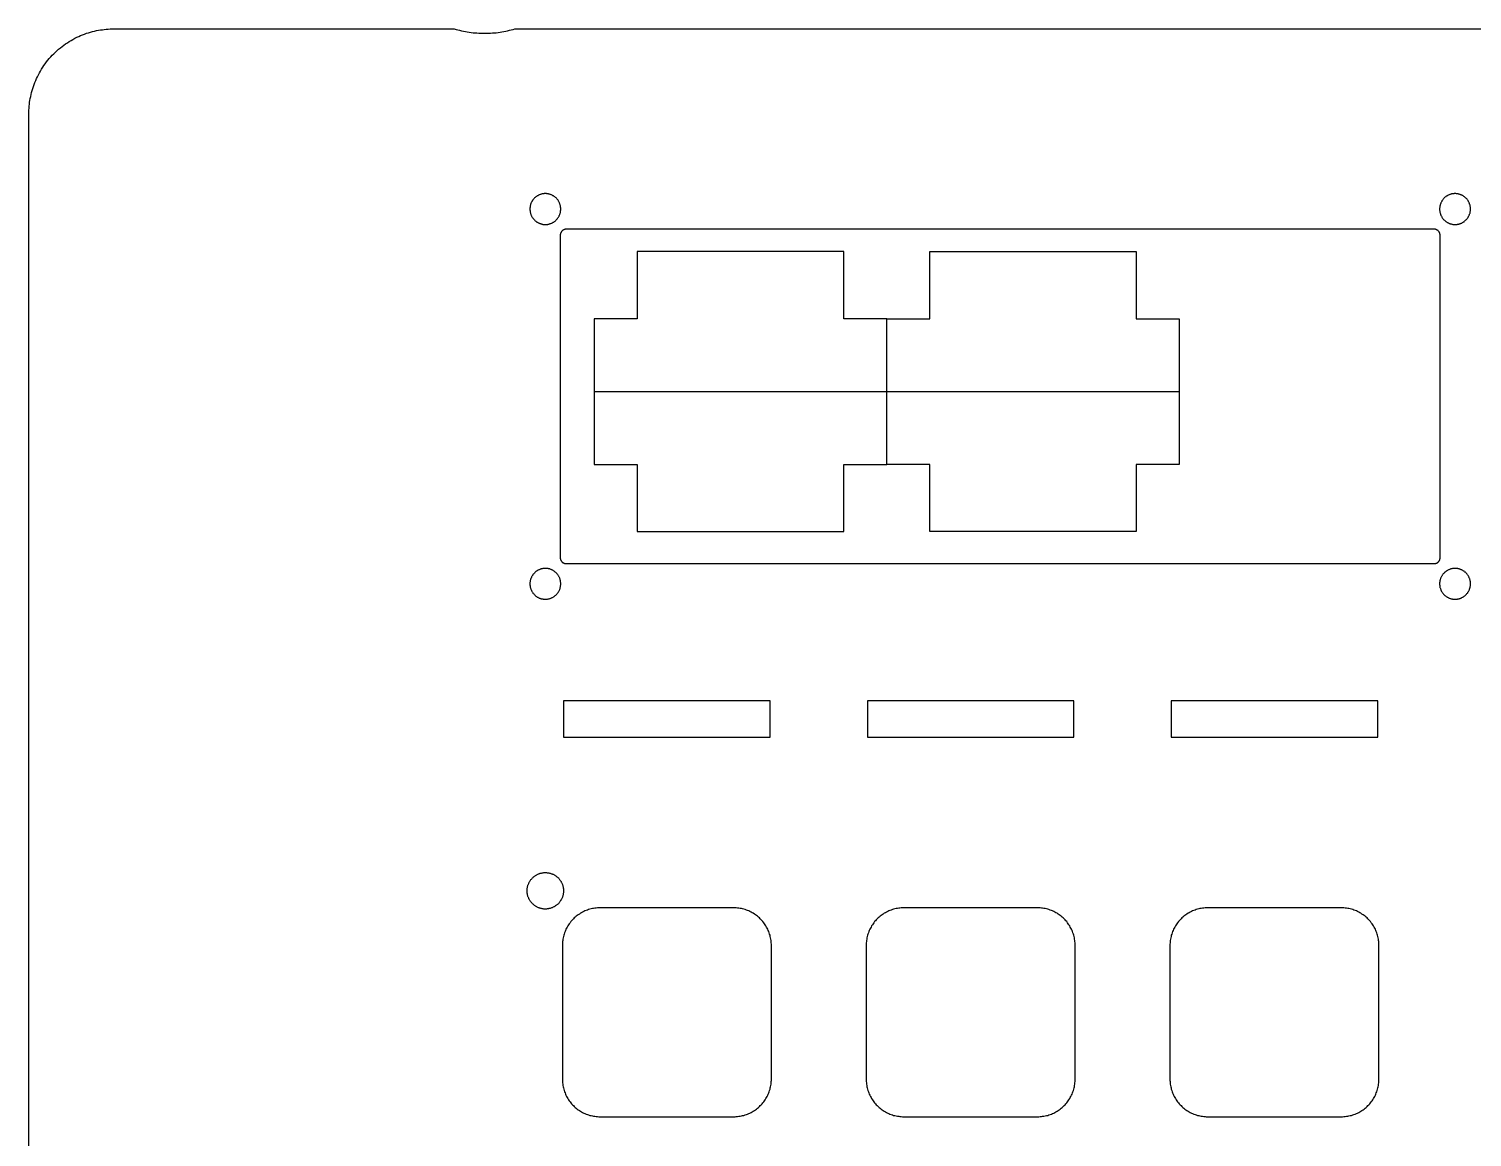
# Model space of a CAD drawing. Header units: millimetres. Extents: x -4 to 14, y 0 to 16.8.
# Drawn here: x -4 to 7.88, y 7.72 to 16.85 of the extents above; entities that cross this region are included whole.
import ezdxf

# ---------------------------------------------------------------- set-up
doc = ezdxf.new("R2010")
doc.units = ezdxf.units.MM
doc.header["$MEASUREMENT"] = 0
doc.layers.add('plot', color=254, linetype='Continuous', true_color=0xc6e0ff)

msp = doc.modelspace()

# ---------------------------------------------------------------- linework, layer by layer
at = {"layer": 'plot'}
for points in [[(-4, 0.7), (-4, 16.148), (-4, 16.163), (-3.999, 16.179), (-3.998, 16.195), (-3.997, 16.211), (-3.996, 16.227), (-3.994, 16.243), (-3.991, 16.259), (-3.988, 16.275), (-3.985, 16.291), (-3.981, 16.308), (-3.977, 16.324), (-3.973, 16.34), (-3.968, 16.357), (-3.963, 16.373), (-3.957, 16.389), (-3.951, 16.406), (-3.944, 16.422), (-3.937, 16.438), (-3.93, 16.454), (-3.922, 16.469), (-3.913, 16.485), (-3.905, 16.5), (-3.896, 16.516), (-3.886, 16.531), (-3.876, 16.546), (-3.865, 16.56), (-3.855, 16.575), (-3.843, 16.589), (-3.832, 16.603), (-3.82, 16.617), (-3.808, 16.63), (-3.795, 16.643), (-3.782, 16.655), (-3.769, 16.668), (-3.755, 16.68), (-3.741, 16.691), (-3.727, 16.702), (-3.713, 16.713), (-3.698, 16.724), (-3.683, 16.734), (-3.668, 16.743), (-3.653, 16.753), (-3.637, 16.761), (-3.622, 16.77), (-3.606, 16.778), (-3.59, 16.785), (-3.574, 16.792), (-3.558, 16.799), (-3.541, 16.805), (-3.525, 16.811), (-3.509, 16.816), (-3.493, 16.821), (-3.476, 16.825), (-3.46, 16.829), (-3.444, 16.833), (-3.427, 16.836), (-3.411, 16.839), (-3.395, 16.841), (-3.379, 16.843), (-3.363, 16.845), (-3.347, 16.846), (-3.331, 16.847), (-3.316, 16.848), (-3.3, 16.848), (-0.5, 16.848)], [(-0.5, 16.848), (-0.485, 16.843), (-0.47, 16.839), (-0.455, 16.836), (-0.439, 16.832), (-0.424, 16.829), (-0.408, 16.826), (-0.393, 16.823), (-0.377, 16.821), (-0.361, 16.818), (-0.345, 16.816), (-0.33, 16.815), (-0.314, 16.814), (-0.298, 16.813), (-0.282, 16.812), (-0.266, 16.811), (-0.25, 16.811), (-0.234, 16.811), (-0.218, 16.812), (-0.202, 16.813), (-0.186, 16.814), (-0.17, 16.815), (-0.155, 16.816), (-0.139, 16.818), (-0.123, 16.821), (-0.107, 16.823), (-0.092, 16.826), (-0.076, 16.829), (-0.061, 16.832), (-0.045, 16.836), (-0.03, 16.839), (-0.015, 16.843), (0, 16.848)], [(0, 16.848), (10, 16.848)], [(0.161, 15.274), (0.164, 15.27), (0.167, 15.268), (0.171, 15.265), (0.174, 15.262), (0.178, 15.259), (0.181, 15.257), (0.185, 15.255), (0.189, 15.253), (0.193, 15.25), (0.197, 15.249), (0.201, 15.247), (0.205, 15.245), (0.209, 15.244), (0.213, 15.242), (0.218, 15.241), (0.222, 15.24), (0.226, 15.239), (0.23, 15.238), (0.235, 15.238), (0.239, 15.237), (0.244, 15.237), (0.248, 15.237), (0.252, 15.237), (0.257, 15.237), (0.261, 15.237), (0.266, 15.238), (0.27, 15.238), (0.274, 15.239), (0.279, 15.24), (0.283, 15.241), (0.287, 15.242), (0.291, 15.244), (0.295, 15.245), (0.3, 15.247), (0.304, 15.249), (0.308, 15.251), (0.311, 15.253), (0.315, 15.255), (0.319, 15.257), (0.323, 15.26), (0.326, 15.262), (0.33, 15.265), (0.333, 15.268), (0.336, 15.271), (0.34, 15.274), (0.343, 15.277), (0.346, 15.28), (0.348, 15.284), (0.351, 15.287), (0.354, 15.291), (0.356, 15.294), (0.359, 15.298), (0.361, 15.302), (0.363, 15.306), (0.365, 15.31), (0.367, 15.314), (0.368, 15.318), (0.37, 15.322), (0.371, 15.326), (0.372, 15.33), (0.374, 15.335), (0.375, 15.339), (0.375, 15.343), (0.376, 15.348), (0.376, 15.352), (0.377, 15.356), (0.377, 15.361), (0.377, 15.365), (0.377, 15.37), (0.377, 15.374), (0.376, 15.378), (0.376, 15.383), (0.375, 15.387), (0.374, 15.391), (0.373, 15.396), (0.372, 15.4), (0.37, 15.404), (0.369, 15.408), (0.367, 15.412), (0.366, 15.416), (0.364, 15.42), (0.362, 15.424), (0.359, 15.428), (0.357, 15.432), (0.355, 15.436), (0.352, 15.439), (0.35, 15.443), (0.347, 15.446), (0.344, 15.449), (0.341, 15.453), (0.338, 15.456), (0.334, 15.459), (0.331, 15.462), (0.328, 15.464), (0.324, 15.467), (0.32, 15.47), (0.317, 15.472), (0.313, 15.474), (0.309, 15.476), (0.305, 15.478), (0.301, 15.48), (0.297, 15.482), (0.293, 15.483), (0.289, 15.485), (0.285, 15.486), (0.28, 15.487), (0.276, 15.488), (0.272, 15.489), (0.267, 15.49), (0.263, 15.49), (0.259, 15.491), (0.254, 15.491), (0.25, 15.491), (0.245, 15.491), (0.241, 15.491), (0.237, 15.49), (0.232, 15.49), (0.228, 15.489), (0.224, 15.488), (0.219, 15.487), (0.215, 15.486), (0.211, 15.485), (0.207, 15.483), (0.202, 15.482), (0.198, 15.48), (0.194, 15.478), (0.19, 15.476), (0.187, 15.474), (0.183, 15.472), (0.179, 15.469), (0.176, 15.467), (0.172, 15.464), (0.169, 15.461), (0.165, 15.458), (0.162, 15.455), (0.159, 15.452), (0.156, 15.449), (0.153, 15.446), (0.15, 15.442), (0.148, 15.439), (0.145, 15.435), (0.143, 15.432), (0.14, 15.428), (0.138, 15.424), (0.136, 15.42), (0.134, 15.416), (0.132, 15.412), (0.131, 15.408), (0.129, 15.404), (0.128, 15.4), (0.127, 15.395), (0.126, 15.391), (0.125, 15.387), (0.124, 15.382), (0.124, 15.378), (0.123, 15.374), (0.123, 15.369), (0.123, 15.365), (0.123, 15.36), (0.123, 15.356), (0.124, 15.352), (0.124, 15.347), (0.125, 15.343), (0.126, 15.338), (0.127, 15.334), (0.128, 15.33), (0.129, 15.326), (0.13, 15.321), (0.132, 15.317), (0.134, 15.313), (0.135, 15.309), (0.137, 15.305), (0.139, 15.301), (0.142, 15.298), (0.144, 15.294), (0.146, 15.29), (0.149, 15.287), (0.152, 15.283), (0.155, 15.28), (0.158, 15.277), (0.161, 15.274)], [(7.863, 15.366), (7.863, 15.371), (7.862, 15.375), (7.862, 15.38), (7.861, 15.384), (7.861, 15.388), (7.86, 15.393), (7.859, 15.397), (7.857, 15.401), (7.856, 15.405), (7.855, 15.409), (7.853, 15.413), (7.851, 15.418), (7.849, 15.421), (7.847, 15.425), (7.845, 15.429), (7.843, 15.433), (7.84, 15.437), (7.838, 15.44), (7.835, 15.444), (7.832, 15.447), (7.829, 15.45), (7.826, 15.453), (7.823, 15.457), (7.82, 15.46), (7.816, 15.462), (7.813, 15.465), (7.809, 15.468), (7.806, 15.47), (7.802, 15.472), (7.798, 15.475), (7.794, 15.477), (7.79, 15.479), (7.786, 15.481), (7.782, 15.482), (7.778, 15.484), (7.774, 15.485), (7.769, 15.486), (7.765, 15.487), (7.761, 15.488), (7.757, 15.489), (7.752, 15.49), (7.748, 15.49), (7.743, 15.491), (7.739, 15.491), (7.735, 15.491), (7.73, 15.491), (7.726, 15.49), (7.721, 15.49), (7.717, 15.489), (7.713, 15.489), (7.708, 15.488), (7.704, 15.487), (7.7, 15.486), (7.696, 15.484), (7.692, 15.483), (7.687, 15.481), (7.683, 15.479), (7.679, 15.478), (7.675, 15.476), (7.672, 15.473), (7.668, 15.471), (7.664, 15.469), (7.661, 15.466), (7.657, 15.463), (7.654, 15.461), (7.65, 15.458), (7.647, 15.455), (7.644, 15.452), (7.641, 15.448), (7.638, 15.445), (7.635, 15.441), (7.633, 15.438), (7.63, 15.434), (7.628, 15.431), (7.626, 15.427), (7.624, 15.423), (7.622, 15.419), (7.62, 15.415), (7.618, 15.411), (7.616, 15.407), (7.615, 15.403), (7.614, 15.398), (7.613, 15.394), (7.612, 15.39), (7.611, 15.386), (7.61, 15.381), (7.61, 15.377), (7.609, 15.372), (7.609, 15.368), (7.609, 15.364), (7.609, 15.359), (7.609, 15.355), (7.61, 15.35), (7.61, 15.346), (7.611, 15.342), (7.612, 15.337), (7.613, 15.333), (7.614, 15.329), (7.615, 15.325), (7.617, 15.32), (7.618, 15.316), (7.62, 15.312), (7.622, 15.308), (7.624, 15.304), (7.626, 15.3), (7.628, 15.297), (7.631, 15.293), (7.633, 15.289), (7.636, 15.286), (7.639, 15.282), (7.641, 15.279), (7.644, 15.276), (7.648, 15.273), (7.651, 15.27), (7.654, 15.267), (7.658, 15.264), (7.661, 15.261), (7.665, 15.259), (7.668, 15.256), (7.672, 15.254), (7.676, 15.252), (7.68, 15.25), (7.684, 15.248), (7.688, 15.246), (7.692, 15.245), (7.696, 15.243), (7.7, 15.242), (7.705, 15.241), (7.709, 15.24), (7.713, 15.239), (7.718, 15.238), (7.722, 15.238), (7.726, 15.237), (7.731, 15.237), (7.735, 15.237), (7.74, 15.237), (7.744, 15.237), (7.748, 15.237), (7.753, 15.238), (7.757, 15.239), (7.761, 15.239), (7.766, 15.24), (7.77, 15.242), (7.774, 15.243), (7.778, 15.244), (7.783, 15.246), (7.787, 15.247), (7.791, 15.249), (7.795, 15.251), (7.798, 15.253), (7.802, 15.256), (7.806, 15.258), (7.81, 15.26), (7.813, 15.263), (7.817, 15.266), (7.82, 15.269), (7.823, 15.272), (7.826, 15.275), (7.829, 15.278), (7.832, 15.281), (7.835, 15.285), (7.838, 15.288), (7.84, 15.292), (7.843, 15.295), (7.845, 15.299), (7.847, 15.303), (7.849, 15.307), (7.851, 15.311), (7.853, 15.315), (7.855, 15.319), (7.856, 15.323), (7.858, 15.327), (7.859, 15.331), (7.86, 15.336), (7.861, 15.34), (7.861, 15.344), (7.862, 15.349), (7.863, 15.353), (7.863, 15.358), (7.863, 15.362), (7.863, 15.366)], [(0.423, 15.198), (0.421, 15.198), (0.419, 15.198), (0.418, 15.198), (0.416, 15.197), (0.414, 15.197), (0.412, 15.197), (0.411, 15.196), (0.409, 15.196), (0.408, 15.195), (0.406, 15.195), (0.404, 15.194), (0.403, 15.194), (0.401, 15.193), (0.4, 15.192), (0.398, 15.191), (0.397, 15.191), (0.395, 15.19), (0.394, 15.189), (0.392, 15.188), (0.391, 15.187), (0.39, 15.186), (0.389, 15.184), (0.387, 15.183), (0.386, 15.182), (0.385, 15.181), (0.384, 15.179), (0.383, 15.178), (0.382, 15.177), (0.381, 15.175), (0.38, 15.174), (0.379, 15.172), (0.378, 15.171), (0.377, 15.169), (0.377, 15.168), (0.376, 15.166), (0.376, 15.165), (0.375, 15.163), (0.375, 15.161), (0.374, 15.16), (0.374, 15.158), (0.373, 15.156), (0.373, 15.155), (0.373, 15.153), (0.373, 15.151), (0.373, 15.15), (0.373, 15.148)], [(0.373, 15.148), (0.373, 12.494)], [(7.563, 15.198), (0.423, 15.198)], [(7.613, 15.148), (7.613, 15.15), (7.613, 15.151), (7.613, 15.153), (7.613, 15.155), (7.613, 15.156), (7.612, 15.158), (7.612, 15.16), (7.611, 15.161), (7.611, 15.163), (7.61, 15.165), (7.61, 15.166), (7.609, 15.168), (7.609, 15.169), (7.608, 15.171), (7.607, 15.172), (7.606, 15.174), (7.605, 15.175), (7.604, 15.177), (7.603, 15.178), (7.602, 15.179), (7.601, 15.181), (7.6, 15.182), (7.599, 15.183), (7.597, 15.184), (7.596, 15.186), (7.595, 15.187), (7.594, 15.188), (7.592, 15.189), (7.591, 15.19), (7.589, 15.191), (7.588, 15.191), (7.586, 15.192), (7.585, 15.193), (7.583, 15.194), (7.582, 15.194), (7.58, 15.195), (7.578, 15.195), (7.577, 15.196), (7.575, 15.196), (7.574, 15.197), (7.572, 15.197), (7.57, 15.197), (7.568, 15.198), (7.567, 15.198), (7.565, 15.198), (7.563, 15.198)], [(7.613, 12.494), (7.613, 15.148)], [(2.705, 15.014), (1.005, 15.014)], [(1.005, 15.014), (1.005, 14.461)], [(2.705, 14.461), (2.705, 15.014)], [(3.413, 14.461), (3.413, 15.014)], [(3.413, 15.014), (5.113, 15.014)], [(5.113, 15.014), (5.113, 14.461)], [(1.005, 14.461), (0.651, 14.461)], [(0.651, 14.461), (0.651, 13.861)], [(3.059, 14.461), (2.705, 14.461)], [(3.059, 14.461), (3.413, 14.461)], [(3.059, 13.861), (3.059, 14.461)], [(5.113, 14.461), (5.466, 14.461)], [(5.466, 14.461), (5.466, 13.861)], [(0.651, 13.861), (0.651, 13.261)], [(0.651, 13.861), (3.059, 13.861)], [(3.059, 13.861), (5.466, 13.861)], [(3.059, 13.261), (3.059, 13.861)], [(5.466, 13.861), (5.466, 13.261)], [(0.651, 13.261), (1.005, 13.261)], [(1.005, 13.261), (1.005, 12.708)], [(2.705, 12.708), (2.705, 13.261)], [(2.705, 13.261), (3.059, 13.261)], [(3.413, 13.261), (3.059, 13.261)], [(3.413, 12.708), (3.413, 13.261)], [(5.466, 13.261), (5.113, 13.261)], [(5.113, 13.261), (5.113, 12.708)], [(1.005, 12.708), (2.705, 12.708)], [(5.113, 12.708), (3.413, 12.708)], [(0.373, 12.494), (0.373, 12.492), (0.373, 12.49), (0.373, 12.489), (0.373, 12.487), (0.373, 12.485), (0.374, 12.484), (0.374, 12.482), (0.375, 12.48), (0.375, 12.479), (0.376, 12.477), (0.376, 12.476), (0.377, 12.474), (0.377, 12.472), (0.378, 12.471), (0.379, 12.469), (0.38, 12.468), (0.381, 12.466), (0.382, 12.465), (0.383, 12.464), (0.384, 12.462), (0.385, 12.461), (0.386, 12.46), (0.387, 12.459), (0.389, 12.457), (0.39, 12.456), (0.391, 12.455), (0.392, 12.454), (0.394, 12.453), (0.395, 12.452), (0.397, 12.451), (0.398, 12.45), (0.4, 12.45), (0.401, 12.449), (0.403, 12.448), (0.404, 12.447), (0.406, 12.447), (0.408, 12.446), (0.409, 12.446), (0.411, 12.445), (0.412, 12.445), (0.414, 12.445), (0.416, 12.444), (0.418, 12.444), (0.419, 12.444), (0.421, 12.444), (0.423, 12.444)], [(7.563, 12.444), (7.565, 12.444), (7.567, 12.444), (7.568, 12.444), (7.57, 12.444), (7.572, 12.445), (7.574, 12.445), (7.575, 12.445), (7.577, 12.446), (7.578, 12.446), (7.58, 12.447), (7.582, 12.447), (7.583, 12.448), (7.585, 12.449), (7.586, 12.45), (7.588, 12.45), (7.589, 12.451), (7.591, 12.452), (7.592, 12.453), (7.594, 12.454), (7.595, 12.455), (7.596, 12.456), (7.597, 12.457), (7.599, 12.459), (7.6, 12.46), (7.601, 12.461), (7.602, 12.462), (7.603, 12.464), (7.604, 12.465), (7.605, 12.466), (7.606, 12.468), (7.607, 12.469), (7.608, 12.471), (7.609, 12.472), (7.609, 12.474), (7.61, 12.476), (7.61, 12.477), (7.611, 12.479), (7.611, 12.48), (7.612, 12.482), (7.612, 12.484), (7.613, 12.485), (7.613, 12.487), (7.613, 12.489), (7.613, 12.49), (7.613, 12.492), (7.613, 12.494)], [(0.345, 12.362), (0.342, 12.366), (0.339, 12.369), (0.335, 12.372), (0.332, 12.375), (0.329, 12.378), (0.325, 12.38), (0.322, 12.383), (0.318, 12.385), (0.314, 12.387), (0.31, 12.39), (0.306, 12.392), (0.302, 12.394), (0.298, 12.395), (0.294, 12.397), (0.29, 12.398), (0.286, 12.4), (0.282, 12.401), (0.277, 12.402), (0.273, 12.403), (0.269, 12.403), (0.264, 12.404), (0.26, 12.404), (0.256, 12.405), (0.251, 12.405), (0.247, 12.405), (0.242, 12.405), (0.238, 12.404), (0.234, 12.404), (0.229, 12.403), (0.225, 12.402), (0.221, 12.401), (0.216, 12.4), (0.212, 12.399), (0.208, 12.398), (0.204, 12.396), (0.2, 12.394), (0.196, 12.393), (0.192, 12.391), (0.188, 12.389), (0.184, 12.386), (0.18, 12.384), (0.177, 12.382), (0.173, 12.379), (0.17, 12.376), (0.166, 12.373), (0.163, 12.37), (0.16, 12.367), (0.157, 12.364), (0.154, 12.361), (0.151, 12.357), (0.148, 12.354), (0.146, 12.35), (0.143, 12.347), (0.141, 12.343), (0.139, 12.339), (0.137, 12.335), (0.135, 12.331), (0.133, 12.327), (0.131, 12.323), (0.13, 12.319), (0.129, 12.315), (0.127, 12.311), (0.126, 12.306), (0.125, 12.302), (0.125, 12.298), (0.124, 12.293), (0.123, 12.289), (0.123, 12.285), (0.123, 12.28), (0.123, 12.276), (0.123, 12.271), (0.123, 12.267), (0.124, 12.263), (0.125, 12.258), (0.125, 12.254), (0.126, 12.25), (0.127, 12.245), (0.128, 12.241), (0.13, 12.237), (0.131, 12.233), (0.133, 12.229), (0.135, 12.225), (0.137, 12.221), (0.139, 12.217), (0.141, 12.213), (0.143, 12.209), (0.146, 12.205), (0.148, 12.202), (0.151, 12.198), (0.154, 12.195), (0.157, 12.192), (0.16, 12.189), (0.163, 12.185), (0.166, 12.182), (0.17, 12.18), (0.173, 12.177), (0.177, 12.174), (0.18, 12.172), (0.184, 12.169), (0.188, 12.167), (0.192, 12.165), (0.196, 12.163), (0.2, 12.161), (0.204, 12.16), (0.208, 12.158), (0.212, 12.157), (0.216, 12.155), (0.22, 12.154), (0.225, 12.153), (0.229, 12.153), (0.233, 12.152), (0.238, 12.151), (0.242, 12.151), (0.247, 12.151), (0.251, 12.151), (0.255, 12.151), (0.26, 12.151), (0.264, 12.152), (0.269, 12.152), (0.273, 12.153), (0.277, 12.154), (0.282, 12.155), (0.286, 12.156), (0.29, 12.157), (0.294, 12.159), (0.298, 12.16), (0.302, 12.162), (0.306, 12.164), (0.31, 12.166), (0.314, 12.168), (0.318, 12.171), (0.322, 12.173), (0.325, 12.175), (0.329, 12.178), (0.332, 12.181), (0.335, 12.184), (0.339, 12.187), (0.342, 12.19), (0.345, 12.193), (0.348, 12.197), (0.35, 12.2), (0.353, 12.204), (0.355, 12.207), (0.358, 12.211), (0.36, 12.215), (0.362, 12.218), (0.364, 12.222), (0.366, 12.226), (0.368, 12.23), (0.369, 12.235), (0.371, 12.239), (0.372, 12.243), (0.373, 12.247), (0.374, 12.252), (0.375, 12.256), (0.376, 12.26), (0.376, 12.265), (0.377, 12.269), (0.377, 12.273), (0.377, 12.278), (0.377, 12.282), (0.377, 12.287), (0.376, 12.291), (0.376, 12.295), (0.375, 12.3), (0.374, 12.304), (0.373, 12.308), (0.372, 12.313), (0.371, 12.317), (0.369, 12.321), (0.368, 12.325), (0.366, 12.329), (0.364, 12.333), (0.362, 12.337), (0.36, 12.341), (0.358, 12.345), (0.356, 12.348), (0.353, 12.352), (0.35, 12.356), (0.348, 12.359), (0.345, 12.362)], [(0.423, 12.444), (7.563, 12.444)], [(7.736, 12.405), (7.732, 12.405), (7.727, 12.405), (7.723, 12.404), (7.718, 12.404), (7.714, 12.403), (7.71, 12.402), (7.705, 12.401), (7.701, 12.4), (7.697, 12.399), (7.693, 12.397), (7.689, 12.396), (7.685, 12.394), (7.681, 12.392), (7.677, 12.39), (7.673, 12.388), (7.669, 12.386), (7.665, 12.383), (7.662, 12.381), (7.658, 12.378), (7.655, 12.375), (7.651, 12.373), (7.648, 12.37), (7.645, 12.366), (7.642, 12.363), (7.639, 12.36), (7.636, 12.357), (7.634, 12.353), (7.631, 12.349), (7.629, 12.346), (7.626, 12.342), (7.624, 12.338), (7.622, 12.334), (7.62, 12.33), (7.619, 12.326), (7.617, 12.322), (7.615, 12.318), (7.614, 12.314), (7.613, 12.309), (7.612, 12.305), (7.611, 12.301), (7.61, 12.297), (7.61, 12.292), (7.609, 12.288), (7.609, 12.283), (7.609, 12.279), (7.609, 12.275), (7.609, 12.27), (7.61, 12.266), (7.61, 12.261), (7.611, 12.257), (7.612, 12.253), (7.612, 12.248), (7.614, 12.244), (7.615, 12.24), (7.616, 12.236), (7.618, 12.232), (7.619, 12.227), (7.621, 12.223), (7.623, 12.22), (7.625, 12.216), (7.628, 12.212), (7.63, 12.208), (7.632, 12.204), (7.635, 12.201), (7.638, 12.197), (7.641, 12.194), (7.644, 12.191), (7.647, 12.188), (7.65, 12.185), (7.653, 12.182), (7.656, 12.179), (7.66, 12.176), (7.664, 12.174), (7.667, 12.171), (7.671, 12.169), (7.675, 12.167), (7.679, 12.165), (7.683, 12.163), (7.687, 12.161), (7.691, 12.159), (7.695, 12.158), (7.699, 12.156), (7.703, 12.155), (7.708, 12.154), (7.712, 12.153), (7.716, 12.152), (7.721, 12.152), (7.725, 12.151), (7.729, 12.151), (7.734, 12.151), (7.738, 12.151), (7.743, 12.151), (7.747, 12.151), (7.751, 12.152), (7.756, 12.152), (7.76, 12.153), (7.764, 12.154), (7.769, 12.155), (7.773, 12.156), (7.777, 12.158), (7.781, 12.159), (7.785, 12.161), (7.789, 12.163), (7.793, 12.165), (7.797, 12.167), (7.801, 12.169), (7.805, 12.171), (7.808, 12.174), (7.812, 12.176), (7.816, 12.179), (7.819, 12.182), (7.822, 12.185), (7.825, 12.188), (7.828, 12.191), (7.831, 12.194), (7.834, 12.197), (7.837, 12.201), (7.84, 12.204), (7.842, 12.208), (7.844, 12.212), (7.847, 12.216), (7.849, 12.22), (7.851, 12.223), (7.853, 12.227), (7.854, 12.232), (7.856, 12.236), (7.857, 12.24), (7.858, 12.244), (7.86, 12.248), (7.86, 12.253), (7.861, 12.257), (7.862, 12.261), (7.862, 12.266), (7.863, 12.27), (7.863, 12.275), (7.863, 12.279), (7.863, 12.283), (7.863, 12.288), (7.862, 12.292), (7.862, 12.297), (7.861, 12.301), (7.86, 12.305), (7.859, 12.309), (7.858, 12.314), (7.857, 12.318), (7.855, 12.322), (7.853, 12.326), (7.852, 12.33), (7.85, 12.334), (7.848, 12.338), (7.846, 12.342), (7.843, 12.346), (7.841, 12.349), (7.838, 12.353), (7.836, 12.357), (7.833, 12.36), (7.83, 12.363), (7.827, 12.366), (7.824, 12.37), (7.821, 12.373), (7.817, 12.375), (7.814, 12.378), (7.81, 12.381), (7.807, 12.383), (7.803, 12.386), (7.799, 12.388), (7.795, 12.39), (7.791, 12.392), (7.787, 12.394), (7.783, 12.396), (7.779, 12.397), (7.775, 12.399), (7.771, 12.4), (7.767, 12.401), (7.762, 12.402), (7.758, 12.403), (7.754, 12.404), (7.749, 12.404), (7.745, 12.405), (7.74, 12.405), (7.736, 12.405)], [(0.4, 11.015), (2.1, 11.015), (2.1, 11.315), (0.4, 11.315), (0.4, 11.015)], [(2.9, 11.015), (4.6, 11.015), (4.6, 11.315), (2.9, 11.315), (2.9, 11.015)], [(5.4, 11.015), (7.1, 11.015), (7.1, 11.315), (5.4, 11.315), (5.4, 11.015)], [(0.1, 9.75), (0.1, 9.755), (0.1, 9.76), (0.101, 9.766), (0.101, 9.771), (0.102, 9.776), (0.103, 9.781), (0.104, 9.786), (0.106, 9.791), (0.107, 9.796), (0.109, 9.801), (0.111, 9.806), (0.113, 9.811), (0.115, 9.815), (0.117, 9.82), (0.12, 9.825), (0.123, 9.829), (0.125, 9.833), (0.128, 9.838), (0.131, 9.842), (0.135, 9.846), (0.138, 9.85), (0.142, 9.854), (0.145, 9.857), (0.149, 9.861), (0.153, 9.864), (0.157, 9.868), (0.161, 9.871), (0.165, 9.874), (0.17, 9.877), (0.174, 9.879), (0.179, 9.882), (0.183, 9.884), (0.188, 9.887), (0.193, 9.889), (0.198, 9.891), (0.203, 9.892), (0.208, 9.894), (0.213, 9.895), (0.218, 9.896), (0.223, 9.898), (0.228, 9.898), (0.233, 9.899), (0.238, 9.9), (0.243, 9.9), (0.249, 9.9), (0.254, 9.9), (0.259, 9.9), (0.264, 9.899), (0.269, 9.899), (0.275, 9.898), (0.28, 9.897), (0.285, 9.896), (0.29, 9.895), (0.295, 9.893), (0.3, 9.891), (0.305, 9.89), (0.31, 9.888), (0.314, 9.886), (0.319, 9.883), (0.323, 9.881), (0.328, 9.878), (0.332, 9.875), (0.337, 9.872), (0.341, 9.869), (0.345, 9.866), (0.349, 9.863), (0.353, 9.859), (0.357, 9.856), (0.36, 9.852), (0.364, 9.848), (0.367, 9.844), (0.37, 9.84), (0.373, 9.836), (0.376, 9.831), (0.379, 9.827), (0.381, 9.822), (0.384, 9.818), (0.386, 9.813), (0.388, 9.808), (0.39, 9.803), (0.392, 9.799), (0.394, 9.794), (0.395, 9.789), (0.396, 9.784), (0.397, 9.778), (0.398, 9.773), (0.399, 9.768), (0.399, 9.763), (0.4, 9.758), (0.4, 9.753), (0.4, 9.747), (0.4, 9.742), (0.399, 9.737), (0.399, 9.732), (0.398, 9.727), (0.397, 9.722), (0.396, 9.716), (0.395, 9.711), (0.394, 9.706), (0.392, 9.701), (0.39, 9.697), (0.388, 9.692), (0.386, 9.687), (0.384, 9.682), (0.381, 9.678), (0.379, 9.673), (0.376, 9.669), (0.373, 9.664), (0.37, 9.66), (0.367, 9.656), (0.364, 9.652), (0.36, 9.648), (0.357, 9.644), (0.353, 9.641), (0.349, 9.637), (0.345, 9.634), (0.341, 9.631), (0.337, 9.628), (0.332, 9.625), (0.328, 9.622), (0.323, 9.619), (0.319, 9.617), (0.314, 9.614), (0.31, 9.612), (0.305, 9.61), (0.3, 9.609), (0.295, 9.607), (0.29, 9.605), (0.285, 9.604), (0.28, 9.603), (0.275, 9.602), (0.269, 9.601), (0.264, 9.601), (0.259, 9.6), (0.254, 9.6), (0.249, 9.6), (0.243, 9.6), (0.238, 9.6), (0.233, 9.601), (0.228, 9.602), (0.223, 9.602), (0.218, 9.604), (0.213, 9.605), (0.208, 9.606), (0.203, 9.608), (0.198, 9.609), (0.193, 9.611), (0.188, 9.613), (0.183, 9.616), (0.179, 9.618), (0.174, 9.621), (0.17, 9.623), (0.165, 9.626), (0.161, 9.629), (0.157, 9.632), (0.153, 9.636), (0.149, 9.639), (0.145, 9.643), (0.142, 9.646), (0.138, 9.65), (0.135, 9.654), (0.131, 9.658), (0.128, 9.662), (0.125, 9.667), (0.123, 9.671), (0.12, 9.675), (0.117, 9.68), (0.115, 9.685), (0.113, 9.689), (0.111, 9.694), (0.109, 9.699), (0.107, 9.704), (0.106, 9.709), (0.104, 9.714), (0.103, 9.719), (0.102, 9.724), (0.101, 9.729), (0.101, 9.734), (0.1, 9.74), (0.1, 9.745), (0.1, 9.75)], [(0.7, 9.61), (0.689, 9.61), (0.679, 9.609), (0.668, 9.608), (0.658, 9.607), (0.647, 9.605), (0.637, 9.604), (0.627, 9.601), (0.616, 9.599), (0.606, 9.595), (0.596, 9.592), (0.586, 9.588), (0.576, 9.584), (0.567, 9.58), (0.557, 9.575), (0.548, 9.57), (0.539, 9.565), (0.53, 9.559), (0.521, 9.553), (0.513, 9.547), (0.504, 9.54), (0.496, 9.534), (0.488, 9.527), (0.481, 9.519), (0.473, 9.512), (0.466, 9.504), (0.46, 9.496), (0.453, 9.487), (0.447, 9.479), (0.441, 9.47), (0.435, 9.461), (0.43, 9.452), (0.425, 9.443), (0.42, 9.433), (0.416, 9.424), (0.412, 9.414), (0.408, 9.404), (0.405, 9.394), (0.401, 9.384), (0.399, 9.373), (0.396, 9.363), (0.395, 9.353), (0.393, 9.342), (0.392, 9.332), (0.391, 9.321), (0.39, 9.311), (0.39, 9.3)], [(1.8, 9.61), (0.7, 9.61)], [(2.11, 9.3), (2.11, 9.311), (2.109, 9.321), (2.108, 9.332), (2.107, 9.342), (2.105, 9.353), (2.104, 9.363), (2.101, 9.373), (2.099, 9.384), (2.095, 9.394), (2.092, 9.404), (2.088, 9.414), (2.084, 9.424), (2.08, 9.433), (2.075, 9.443), (2.07, 9.452), (2.065, 9.461), (2.059, 9.47), (2.053, 9.479), (2.047, 9.487), (2.04, 9.496), (2.034, 9.504), (2.027, 9.512), (2.019, 9.519), (2.012, 9.527), (2.004, 9.534), (1.996, 9.54), (1.987, 9.547), (1.979, 9.553), (1.97, 9.559), (1.961, 9.565), (1.952, 9.57), (1.943, 9.575), (1.933, 9.58), (1.924, 9.584), (1.914, 9.588), (1.904, 9.592), (1.894, 9.595), (1.884, 9.599), (1.873, 9.601), (1.863, 9.604), (1.853, 9.605), (1.842, 9.607), (1.832, 9.608), (1.821, 9.609), (1.811, 9.61), (1.8, 9.61)], [(3.2, 9.61), (3.189, 9.61), (3.179, 9.609), (3.168, 9.608), (3.158, 9.607), (3.147, 9.605), (3.137, 9.604), (3.127, 9.601), (3.116, 9.599), (3.106, 9.595), (3.096, 9.592), (3.086, 9.588), (3.076, 9.584), (3.067, 9.58), (3.057, 9.575), (3.048, 9.57), (3.039, 9.565), (3.03, 9.559), (3.021, 9.553), (3.013, 9.547), (3.004, 9.54), (2.996, 9.534), (2.988, 9.527), (2.981, 9.519), (2.973, 9.512), (2.966, 9.504), (2.96, 9.496), (2.953, 9.487), (2.947, 9.479), (2.941, 9.47), (2.935, 9.461), (2.93, 9.452), (2.925, 9.443), (2.92, 9.433), (2.916, 9.424), (2.912, 9.414), (2.908, 9.404), (2.905, 9.394), (2.901, 9.384), (2.899, 9.373), (2.896, 9.363), (2.895, 9.353), (2.893, 9.342), (2.892, 9.332), (2.891, 9.321), (2.89, 9.311), (2.89, 9.3)], [(4.3, 9.61), (3.2, 9.61)], [(4.61, 9.3), (4.61, 9.311), (4.609, 9.321), (4.608, 9.332), (4.607, 9.342), (4.605, 9.353), (4.604, 9.363), (4.601, 9.373), (4.599, 9.384), (4.595, 9.394), (4.592, 9.404), (4.588, 9.414), (4.584, 9.424), (4.58, 9.433), (4.575, 9.443), (4.57, 9.452), (4.565, 9.461), (4.559, 9.47), (4.553, 9.479), (4.547, 9.487), (4.54, 9.496), (4.534, 9.504), (4.527, 9.512), (4.519, 9.519), (4.512, 9.527), (4.504, 9.534), (4.496, 9.54), (4.487, 9.547), (4.479, 9.553), (4.47, 9.559), (4.461, 9.565), (4.452, 9.57), (4.443, 9.575), (4.433, 9.58), (4.424, 9.584), (4.414, 9.588), (4.404, 9.592), (4.394, 9.595), (4.384, 9.599), (4.373, 9.601), (4.363, 9.604), (4.353, 9.605), (4.342, 9.607), (4.332, 9.608), (4.321, 9.609), (4.311, 9.61), (4.3, 9.61)], [(5.7, 9.61), (5.689, 9.61), (5.679, 9.609), (5.668, 9.608), (5.658, 9.607), (5.647, 9.605), (5.637, 9.604), (5.627, 9.601), (5.616, 9.599), (5.606, 9.595), (5.596, 9.592), (5.586, 9.588), (5.576, 9.584), (5.567, 9.58), (5.557, 9.575), (5.548, 9.57), (5.539, 9.565), (5.53, 9.559), (5.521, 9.553), (5.513, 9.547), (5.504, 9.54), (5.496, 9.534), (5.488, 9.527), (5.481, 9.519), (5.473, 9.512), (5.466, 9.504), (5.46, 9.496), (5.453, 9.487), (5.447, 9.479), (5.441, 9.47), (5.435, 9.461), (5.43, 9.452), (5.425, 9.443), (5.42, 9.433), (5.416, 9.424), (5.412, 9.414), (5.408, 9.404), (5.405, 9.394), (5.401, 9.384), (5.399, 9.373), (5.396, 9.363), (5.395, 9.353), (5.393, 9.342), (5.392, 9.332), (5.391, 9.321), (5.39, 9.311), (5.39, 9.3)], [(6.8, 9.61), (5.7, 9.61)], [(7.11, 9.3), (7.11, 9.311), (7.109, 9.321), (7.108, 9.332), (7.107, 9.342), (7.105, 9.353), (7.104, 9.363), (7.101, 9.373), (7.099, 9.384), (7.095, 9.394), (7.092, 9.404), (7.088, 9.414), (7.084, 9.424), (7.08, 9.433), (7.075, 9.443), (7.07, 9.452), (7.065, 9.461), (7.059, 9.47), (7.053, 9.479), (7.047, 9.487), (7.04, 9.496), (7.034, 9.504), (7.027, 9.512), (7.019, 9.519), (7.012, 9.527), (7.004, 9.534), (6.996, 9.54), (6.987, 9.547), (6.979, 9.553), (6.97, 9.559), (6.961, 9.565), (6.952, 9.57), (6.943, 9.575), (6.933, 9.58), (6.924, 9.584), (6.914, 9.588), (6.904, 9.592), (6.894, 9.595), (6.884, 9.599), (6.873, 9.601), (6.863, 9.604), (6.853, 9.605), (6.842, 9.607), (6.832, 9.608), (6.821, 9.609), (6.811, 9.61), (6.8, 9.61)], [(0.39, 9.3), (0.39, 8.2)], [(2.11, 8.2), (2.11, 9.3)], [(2.89, 9.3), (2.89, 8.2)], [(4.61, 8.2), (4.61, 9.3)], [(5.39, 9.3), (5.39, 8.2)], [(7.11, 8.2), (7.11, 9.3)], [(0.39, 8.2), (0.39, 8.189), (0.391, 8.179), (0.392, 8.168), (0.393, 8.158), (0.395, 8.147), (0.396, 8.137), (0.399, 8.127), (0.401, 8.116), (0.405, 8.106), (0.408, 8.096), (0.412, 8.086), (0.416, 8.076), (0.42, 8.067), (0.425, 8.057), (0.43, 8.048), (0.435, 8.039), (0.441, 8.03), (0.447, 8.021), (0.453, 8.013), (0.46, 8.004), (0.466, 7.996), (0.473, 7.988), (0.481, 7.981), (0.488, 7.973), (0.496, 7.966), (0.504, 7.96), (0.513, 7.953), (0.521, 7.947), (0.53, 7.941), (0.539, 7.935), (0.548, 7.93), (0.557, 7.925), (0.567, 7.92), (0.576, 7.916), (0.586, 7.912), (0.596, 7.908), (0.606, 7.905), (0.616, 7.901), (0.627, 7.899), (0.637, 7.896), (0.647, 7.895), (0.658, 7.893), (0.668, 7.892), (0.679, 7.891), (0.689, 7.89), (0.7, 7.89)], [(1.8, 7.89), (1.811, 7.89), (1.821, 7.891), (1.832, 7.892), (1.842, 7.893), (1.853, 7.895), (1.863, 7.896), (1.873, 7.899), (1.884, 7.901), (1.894, 7.905), (1.904, 7.908), (1.914, 7.912), (1.924, 7.916), (1.933, 7.92), (1.943, 7.925), (1.952, 7.93), (1.961, 7.935), (1.97, 7.941), (1.979, 7.947), (1.987, 7.953), (1.996, 7.96), (2.004, 7.966), (2.012, 7.973), (2.019, 7.981), (2.027, 7.988), (2.034, 7.996), (2.04, 8.004), (2.047, 8.013), (2.053, 8.021), (2.059, 8.03), (2.065, 8.039), (2.07, 8.048), (2.075, 8.057), (2.08, 8.067), (2.084, 8.076), (2.088, 8.086), (2.092, 8.096), (2.095, 8.106), (2.099, 8.116), (2.101, 8.127), (2.104, 8.137), (2.105, 8.147), (2.107, 8.158), (2.108, 8.168), (2.109, 8.179), (2.11, 8.189), (2.11, 8.2)], [(2.89, 8.2), (2.89, 8.189), (2.891, 8.179), (2.892, 8.168), (2.893, 8.158), (2.895, 8.147), (2.896, 8.137), (2.899, 8.127), (2.901, 8.116), (2.905, 8.106), (2.908, 8.096), (2.912, 8.086), (2.916, 8.076), (2.92, 8.067), (2.925, 8.057), (2.93, 8.048), (2.935, 8.039), (2.941, 8.03), (2.947, 8.021), (2.953, 8.013), (2.96, 8.004), (2.966, 7.996), (2.973, 7.988), (2.981, 7.981), (2.988, 7.973), (2.996, 7.966), (3.004, 7.96), (3.013, 7.953), (3.021, 7.947), (3.03, 7.941), (3.039, 7.935), (3.048, 7.93), (3.057, 7.925), (3.067, 7.92), (3.076, 7.916), (3.086, 7.912), (3.096, 7.908), (3.106, 7.905), (3.116, 7.901), (3.127, 7.899), (3.137, 7.896), (3.147, 7.895), (3.158, 7.893), (3.168, 7.892), (3.179, 7.891), (3.189, 7.89), (3.2, 7.89)], [(4.3, 7.89), (4.311, 7.89), (4.321, 7.891), (4.332, 7.892), (4.342, 7.893), (4.353, 7.895), (4.363, 7.896), (4.373, 7.899), (4.384, 7.901), (4.394, 7.905), (4.404, 7.908), (4.414, 7.912), (4.424, 7.916), (4.433, 7.92), (4.443, 7.925), (4.452, 7.93), (4.461, 7.935), (4.47, 7.941), (4.479, 7.947), (4.487, 7.953), (4.496, 7.96), (4.504, 7.966), (4.512, 7.973), (4.519, 7.981), (4.527, 7.988), (4.534, 7.996), (4.54, 8.004), (4.547, 8.013), (4.553, 8.021), (4.559, 8.03), (4.565, 8.039), (4.57, 8.048), (4.575, 8.057), (4.58, 8.067), (4.584, 8.076), (4.588, 8.086), (4.592, 8.096), (4.595, 8.106), (4.599, 8.116), (4.601, 8.127), (4.604, 8.137), (4.605, 8.147), (4.607, 8.158), (4.608, 8.168), (4.609, 8.179), (4.61, 8.189), (4.61, 8.2)], [(5.39, 8.2), (5.39, 8.189), (5.391, 8.179), (5.392, 8.168), (5.393, 8.158), (5.395, 8.147), (5.396, 8.137), (5.399, 8.127), (5.401, 8.116), (5.405, 8.106), (5.408, 8.096), (5.412, 8.086), (5.416, 8.076), (5.42, 8.067), (5.425, 8.057), (5.43, 8.048), (5.435, 8.039), (5.441, 8.03), (5.447, 8.021), (5.453, 8.013), (5.46, 8.004), (5.466, 7.996), (5.473, 7.988), (5.481, 7.981), (5.488, 7.973), (5.496, 7.966), (5.504, 7.96), (5.513, 7.953), (5.521, 7.947), (5.53, 7.941), (5.539, 7.935), (5.548, 7.93), (5.557, 7.925), (5.567, 7.92), (5.576, 7.916), (5.586, 7.912), (5.596, 7.908), (5.606, 7.905), (5.616, 7.901), (5.627, 7.899), (5.637, 7.896), (5.647, 7.895), (5.658, 7.893), (5.668, 7.892), (5.679, 7.891), (5.689, 7.89), (5.7, 7.89)], [(6.8, 7.89), (6.811, 7.89), (6.821, 7.891), (6.832, 7.892), (6.842, 7.893), (6.853, 7.895), (6.863, 7.896), (6.873, 7.899), (6.884, 7.901), (6.894, 7.905), (6.904, 7.908), (6.914, 7.912), (6.924, 7.916), (6.933, 7.92), (6.943, 7.925), (6.952, 7.93), (6.961, 7.935), (6.97, 7.941), (6.979, 7.947), (6.987, 7.953), (6.996, 7.96), (7.004, 7.966), (7.012, 7.973), (7.019, 7.981), (7.027, 7.988), (7.034, 7.996), (7.04, 8.004), (7.047, 8.013), (7.053, 8.021), (7.059, 8.03), (7.065, 8.039), (7.07, 8.048), (7.075, 8.057), (7.08, 8.067), (7.084, 8.076), (7.088, 8.086), (7.092, 8.096), (7.095, 8.106), (7.099, 8.116), (7.101, 8.127), (7.104, 8.137), (7.105, 8.147), (7.107, 8.158), (7.108, 8.168), (7.109, 8.179), (7.11, 8.189), (7.11, 8.2)], [(0.7, 7.89), (1.8, 7.89)], [(3.2, 7.89), (4.3, 7.89)], [(5.7, 7.89), (6.8, 7.89)]]:
    msp.add_lwpolyline(points, dxfattribs=at)

doc.saveas('drawing.dxf')
